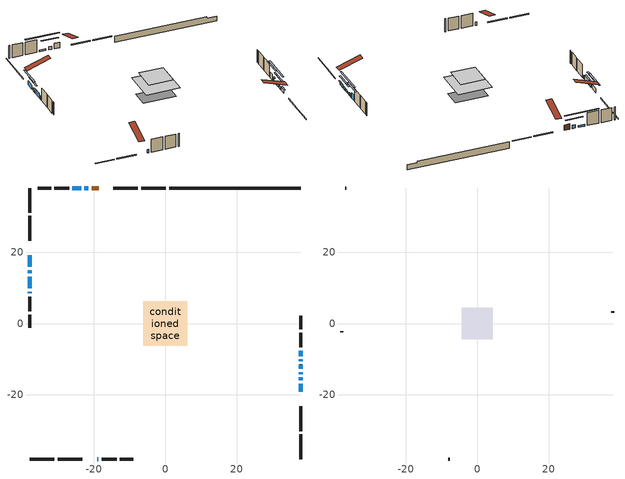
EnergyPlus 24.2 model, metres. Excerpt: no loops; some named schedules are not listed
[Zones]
conditioned space
 floor adiabatic (AdiabaticFloorConstruction): -6.2,-6.2 -6.2,6.2 6.2,6.2 6.2,-6.2 z3.36
 floor foundation (Slab1 construction): -6.01,-3.19 -6.01,3.19 6.01,3.19 6.01,-3.19 z-1.42
 wall outside (RimJoist1 construction): 0.19,37.94 -6.72,37.94 / -37.94,-37.94 -31.03,-37.94 / -37.94,37.94 -37.94,31.03 / 37.94,-37.94 37.94,-31.03 z0.92:1.22
 wall outside (RimJoist2 construction): -7.65,37.94 -14.55,37.94 / -30.1,-37.94 -23.2,-37.94 / -37.94,30.1 -37.94,23.2 / 37.94,-30.1 37.94,-23.2 z0.92:1.22
 wall outside (AdiabaticWallConstruction 1): -18.66,37.94 -20.64,37.94 z0.92:2.95
 wall outside (AdiabaticWallConstruction): 37.94,-19.09 37.94,-16.86 / 37.94,-10.55 37.94,-10.04 z0.92:2.06; 37.94,-15.93 37.94,-15.11 z0.92:1.89; 37.94,-14.19 37.94,-13.63 z0.92:1.84; -21.56,37.94 -22.64,37.94 / -37.94,14.92 -37.94,14 / -37.94,8.9 -37.94,8.49 / -19.1,-37.94 -18.69,-37.94 z0.92:2.14; -37.94,19.09 -37.94,15.84 / -37.94,13.07 -37.94,9.82 z0.92:2.55; 37.94,-12.7 37.94,-11.48 / -23.57,37.94 -26.01,37.94 z0.92:1.53; 37.94,-9.11 37.94,-7.59 z0.92:3
 wall outside (Wall1 construction): -26.93,37.94 -31.05,37.94 / -17.76,-37.94 -13.64,-37.94 / -37.94,7.56 -37.94,3.44 / 37.94,-6.66 37.94,-2.54 z0.92:5.8
 wall outside (Wall2 construction): -31.98,37.94 -35.71,37.94 / -12.72,-37.94 -8.99,-37.94 / -37.94,2.51 -37.94,-1.22 / 37.94,-1.61 37.94,2.12 z0.92:5.8
 wall foundation (FoundationWall1 construction): 1.12,37.94,-1.42 1.12,37.94,0.92 34.25,37.94,0.92 34.25,37.94,0.31 37.94,37.94,0.31 37.94,37.94,-1.42
 window (WindowConstruction): 37.94,-19.09 37.94,-16.86 z0.92:2.06
 window (WindowConstruction 5): 37.94,-15.93 37.94,-15.11 z0.92:1.89
 window (WindowConstruction 6): 37.94,-14.19 37.94,-13.63 z0.92:1.83
 window (WindowConstruction 7): -21.57,37.94 -22.64,37.94 z0.92:2.14
 window (WindowConstruction 8): -37.94,19.09 -37.94,15.84 z0.92:2.54
 window (WindowConstruction 11): 37.94,-12.7 37.94,-11.48 z0.92:1.53
 window (WindowConstruction 12): -23.57,37.94 -26.01,37.94 z0.92:1.53
 window (WindowConstruction 1): 37.94,-10.55 37.94,-10.04 z0.92:2.06
 window (WindowConstruction 2): -37.94,14.92 -37.94,14 z0.92:2.14
 window (WindowConstruction 3): -37.94,13.07 -37.94,9.82 z0.92:2.54
 window (WindowConstruction 9): -37.94,8.89 -37.94,8.49 z0.92:2.14
 window (WindowConstruction 10): -19.09,-37.94 -18.69,-37.94 z0.92:2.14
 window (WindowConstruction 4): 37.94,-9.11 37.94,-7.59 z0.92:3
 door (Door): -18.66,37.94 -20.64,37.94 z0.92:2.95
 ceiling adiabatic (AdiabaticFloorConstruction): 6.2,-6.2 6.2,6.2 -6.2,6.2 -6.2,-6.2 z3.36
attic - vented
 floor to conditioned space (Floor1 construction Reversed): -4.38,-4.38 -4.38,4.38 4.38,4.38 4.38,-4.38 z5.8
 wall outside (Wall3 construction): -36.64,37.94 -37.01,37.94 / -8.06,-37.94 -7.69,-37.94 / -37.94,-2.15 -37.94,-2.52 / 37.94,3.05 37.94,3.41 z0.92:5.8
 roof outside (Roof1 construction): -17.73,37.94,5.8 -17.73,29.4,8.64 -15.48,29.4,8.64 -15.48,37.94,5.8; -20.02,-37.94,5.8 -20.02,-29.4,8.64 -22.27,-29.4,8.64 -22.27,-37.94,5.8; -37.94,20.02,5.8 -29.4,20.02,8.64 -29.4,22.27,8.64 -37.94,22.27,5.8; 37.94,-20.02,5.8 29.4,-20.02,8.64 29.4,-22.27,8.64 37.94,-22.27,5.8
shading: 37.94,-16.66 37.94,-19.29 38.4,-19.29 38.4,-16.66 z2.26; 37.94,-12.47 37.94,-18.57 38.4,-18.57 38.4,-12.47 z4.53; 37.94,-10.99 37.94,-16.82 38.4,-16.82 38.4,-10.99 z4.47; -25.28,37.94 -18.93,37.94 -18.93,38.35 -25.28,38.35 z4.78; -37.94,13.2 -37.94,21.73 -38.4,21.73 -38.4,13.2 z5.18; 37.94,-6.43 37.94,-17.75 38.4,-17.75 38.4,-6.43 z6.58; -31.06,37.94 -18.52,37.94 -18.52,38.35 -31.06,38.35 z6.58; 37.94,-9.84 37.94,-10.75 38.4,-10.75 38.4,-9.84 z2.26; -37.94,11.36 -37.94,17.55 -38.4,17.55 -38.4,11.36 z4.78; -37.94,9.62 -37.94,13.27 -38.4,13.27 -38.4,9.62 z2.75; 37.94,-4.95 37.94,-11.75 38.4,-11.75 38.4,-4.95 z5.64
[Building]
Building 1: Terrain=Suburbs
[Site:Location]
Quebec Intl AP_QC: Latitude {deg}=46.8; Longitude {deg}=-71.38; Time Zone {hr}=-5; Elevation {m}=74; Keep Site Location Information=Yes
[Site:GroundTemperature:Shallow]
0.0108218, -2.24938, -2.43038, -1.3578, 2.94801, 7.23376, 10.9493, 13.303, 13.5029, 11.5886, 7.96783, 3.81355
[Site:WaterMainsTemperature]
Calculation Method=Schedule; Temperature Schedule=mains temperature schedule
[Material] Roughness=Rough; Thermal Absorptance=0.9
Name | Thickness {m} | Conductivity {W/m-K} | Density {kg/m3} | Specific Heat {J/kg-K} | Solar Absorptance | Visible Absorptance
asphalt or fiberglass shingles | 0.00635 | 0.162714 | 1121.4 | 1465.45 | 0.4 | 0.4
ceiling loosefill ins | 0.169333 | 0.0480833 | 16.02 | 1046.75 | 0.7 | 0.7
ceiling stud and cavity | 0.1397 | 0.137024 | 65.682 | 1177.47 | 0.7 | 0.7
concrete 4.0 in. | 0.1016 | 1.803125 | 2242.8 | 837.4 | 0.7 | 0.7
concrete 8.0 in. | 0.2032 | 1.803125 | 2242.8 | 837.4 | 0.7 | 0.7
door material | 0.04445 | 0.0451087 | 512.64 | 1214.23 | 0.7 | 0.7
exterior vertical ins | 0.0542606 | 0.029427 | 32.04 | 1214.23 | 0.7 | 0.7
floor covering | 0.0127 | 0.0433444 | 54.468 | 1339.84 | 0.6 | 0.6
floor rigid ins; wall rigid ins 1 | 0.512978 | 0.029427 | 32.04 | 1214.23 | 0.7 | 0.7
floor stud and cavity | 0.1397 | 1.75129 | 37.0049 | 1207.88 | 0.7 | 0.7
furniture material conditioned space 1 | 0.1524 | 0.115458 | 640.8 | 1214.23 | 0.6 | 0.6
gypsum board | 0.0127 | 0.160291 | 801 | 837.4 | 0.6 | 0.6
gypsum board 1 | 0.0127 | 0.160291 | 801 | 837.4 | 0.7 | 0.7
osb sheathing 0.5 in. | 0.0127 | 0.115458 | 512.64 | 1214.23 | 0.7 | 0.7
osb sheathing 0.75 in. | 0.01905 | 0.115458 | 512.64 | 1214.23 | 0.7 | 0.7
osb sheathing 2.0 in. | 0.0508 | 0.115458 | 512.64 | 1214.23 | 0.7 | 0.7
rim joist rigid ins; wall rigid ins | 0.051816 | 0.029427 | 32.04 | 1214.23 | 0.7 | 0.7
rim joist stud and cavity | 0.0508 | 0.0451784 | 125.044 | 1163.47 | 0.6 | 0.6
rim joist stud and cavity 1 | 0.0508 | 0.0461911 | 125.044 | 1163.47 | 0.6 | 0.6
wall stud and cavity | 0.1397 | 0.15346 | 139.0536 | 1170.24 | 0.7 | 0.7
wall stud and cavity 1 | 0.1397 | 0.153758 | 139.0536 | 1170.24 | 0.7 | 0.7
wall stud and cavity 2 | 0.0889 | 6.9971 | 50.32683 | 1063.81 | 0.6 | 0.6
wall stud and cavity 3 | 0.0889 | 0.380278 | 52.3479 | 1209.89 | 0.7 | 0.7
wall stud and cavity 4 | 0.0889 | 0.391764 | 83.0341 | 1211.67 | 0.7 | 0.7
wood siding | 0.0254 | 0.102417 | 544.68 | 1172.36 | 0.4 | 0.4
wood siding 1 | 0.00254 | 0.102417 | 544.68 | 1172.36 | 0.4 | 0.4
wood siding 2; wood siding 3; wood siding 4 | 0.0254 | 0.102417 | 544.68 | 1172.36 | 0.7 | 0.7
[WindowMaterial:SimpleGlazingSystem]
Name | U-Factor {W/m2-K} | Solar Heat Gain Coefficient
WindowMaterial | 2.78392 | 0.59
WindowMaterial 1 | 2.76689 | 0.49
WindowMaterial 2 | 2.78165 | 0.58
WindowMaterial 3 | 2.79244 | 0.64
WindowMaterial 4 | 2.79301 | 0.65
WindowMaterial 5 | 2.77597 | 0.55
WindowMaterial 6 | 2.765186 | 0.49
WindowMaterial 7 | 6.90558 | 0.69
WindowMaterial 8 | 6.779532 | 0.73
WindowMaterial 9 | 2.76916 | 0.49
[Construction]
AdiabaticFloorConstruction: floor stud and cavity, floor rigid ins, osb sheathing 0.75 in., floor covering
AdiabaticWallConstruction: wood siding 3, wall rigid ins 1, wall stud and cavity 3, gypsum board
AdiabaticWallConstruction 1: wood siding 4, wall rigid ins 1, wall stud and cavity 3, gypsum board
Door: door material
Floor1 construction Reversed: gypsum board, ceiling stud and cavity, ceiling loosefill ins
FoundationWall1 construction: concrete 8.0 in., gypsum board 1
furniture construction conditioned space 1: furniture material conditioned space 1
PartitionWallConstruction: gypsum board, wall stud and cavity 4, gypsum board
RimJoist1 construction: wood siding 2, osb sheathing 2.0 in., rim joist stud and cavity
RimJoist2 construction: wood siding 2, rim joist rigid ins, osb sheathing 2.0 in., rim joist stud and cavity 1
Roof1 construction: asphalt or fiberglass shingles
Slab1 construction: concrete 4.0 in.
Wall1 construction: wood siding, wall rigid ins, osb sheathing 0.5 in., wall stud and cavity, gypsum board
Wall2 construction: wood siding, wall rigid ins, osb sheathing 0.5 in., wall stud and cavity 1, gypsum board
Wall3 construction: wood siding 1, wall stud and cavity 2
WindowConstruction; WindowConstruction 7: WindowMaterial
WindowConstruction 1: WindowMaterial 1
WindowConstruction 10: WindowMaterial 8
WindowConstruction 11; WindowConstruction 12: WindowMaterial 9
WindowConstruction 2: WindowMaterial 2
WindowConstruction 3; WindowConstruction 8: WindowMaterial 3
WindowConstruction 4: WindowMaterial 4
WindowConstruction 5: WindowMaterial 5
WindowConstruction 6: WindowMaterial 6
WindowConstruction 9: WindowMaterial 7
[Zone] Multiplier=1; Part of Total Floor Area=Yes
Name | Volume {m3}
attic - vented | 35.4447
conditioned space | 587.2
[Space]
Name | Zone | Volume {m3}
attic - vented 1 | attic - vented | 35.4447
conditioned space 1 | conditioned space | 587.2
[ZoneInfiltration:EffectiveLeakageArea]
infil attic - vented 1: Zone or Space=attic - vented 1; Schedule=Always On Discrete; Effective Air Leakage Area {cm2}=2834.22; Stack Coefficient=0.000536926; Wind Coefficient=1.56559e-05
[ZoneMixing]
whole house fan mix: Zone or Space=attic - vented; Schedule=Always On Continuous; Design Flow Rate Calculation Method=Flow/Zone; Design Flow Rate {m3/s}=0; Source Zone or Space=conditioned space
[SurfaceProperty:ExposedFoundationPerimeter]
Slab1: Exposed Perimeter Calculation Method=TotalExposedPerimeter; Total Exposed Perimeter {m}=36.821
[InternalMass] Zone or ZoneList=conditioned space; Space or SpaceList=conditioned space 1
Name | Construction | Surface Area {m2}
furniture mass conditioned space 1 | furniture construction conditioned space 1 | 92.1201
partition wall mass | PartitionWallConstruction | 230.3
[Lights]
interior lighting: Zone or ZoneList or Space or SpaceList=conditioned space 1; Schedule=interior lighting schedule; Design Level Calculation Method=LightingLevel; Lighting Level {W}=343.2; Return Air Fraction=0; Fraction Radiant=0.6; Fraction Visible=0.2; Fraction Replaceable=1
[People]
occupants: Zone or ZoneList or Space or SpaceList=conditioned space 1; Number of People Schedule=occupants schedule; Number of People Calculation Method=People; Number of People=3; Fraction Radiant=0.314171; Sensible Heat Fraction=0.56303; Activity Level Schedule=occupants activity schedule; Carbon Dioxide Generation Rate {m3/s-W}=0; Enable ASHRAE 55 Comfort Warnings=No; Mean Radiant Temperature Calculation Type=EnclosureAveraged
[ElectricEquipment] Zone or ZoneList or Space or SpaceList=conditioned space 1; Design Level Calculation Method=EquipmentLevel
Name | Schedule | Design Level {W} | Fraction Latent | Fraction Radiant | Fraction Lost
clothes dryer | clothes dryer schedule | 140.772 | 0.015 | 0.081 | 0.85
clothes washer | clothes washer schedule | 32.1985 | 0.03 | 0.162 | 0.7
cooking range | cooking range schedule | 215.147 | 0.08 | 0.432 | 0.2
dishwasher | dishwasher schedule | 66.8632 | 0.3 | 0.18 | 0.4
fridge | fridge schedule | 72.9452 | 0 | 0.6 | 0
mech vent house fan | mech vent house fan schedule | 19.9167 | 0 | 0 | 0.5
mech vent house fan cfis | mech vent house fan cfis schedule | 0 | 0 | 0 | 0
mech vent range fan 0 | mech vent range fan 0 schedule | 57 | 0 | 0 | 1
misc plug loads | misc plug loads schedule | 494.7 | 0.045 | 0.513 | 0.1
whole house fan | Always On Discrete | 0 | 0 | 0 | 1
[OtherEquipment] Zone or ZoneList or Space or SpaceList=conditioned space 1; Design Level Calculation Method=EquipmentLevel
Name | Fuel Type | Schedule | Design Level {W} | Fraction Latent | Fraction Radiant | Fraction Lost
clothes dryer 1 | Electricity | clothes dryer schedule | 0 | 0.015 | 0.081 | 0.85
cooking range 1 | Electricity | cooking range schedule | 0 | 0.08 | 0.432 | 0.2
general water use latent | None | general water use schedule | 62.594 | 1 | 0 | 0
general water use sensible | None | general water use schedule | -61.6891 | 0 | 0.6 | 0
mech vent house fan latent load | None | Always On Discrete | 0 | 1 | 0 | 0
mech vent house fan sensible load | None | Always On Discrete | 0 | 0 | 0 | 0
water heater energy adjustment1 | Electricity | Always On Discrete | 0.01 | 0 | 0 | 1
[ZoneInfiltration:DesignFlowRate] Zone or ZoneList or Space or SpaceList=conditioned space 1; Schedule=Always On Discrete; Design Flow Rate Calculation Method=Flow/Zone; Design Flow Rate {m3/s}=0
infil flow; natural vent flow; whole house fan flow
[ZoneControl:Thermostat]
conditioned space Thermostat: Zone or ZoneList=conditioned space; Control Type Schedule=conditioned space Thermostat Schedule; Control 1=conditioned space temperature setpoint; Temperature Difference Between Cutout And Setpoint {deltaC}=0
[ZoneHVAC:Baseboard:Convective:Electric]
electric baseboard: Availability Schedule=Always On Discrete; Heating Design Capacity {W}=9792.38; Efficiency=1
[Zone equipment]
conditioned space: electric baseboard
[Foundation:Kiva]
Foundation Kiva 1: Initial Indoor Air Temperature {C}=18; Wall Height Above Grade {m}=0.920008; Wall Depth Below Slab {m}=0.2032; Custom Block Material Name 1=exterior vertical ins; Custom Block Depth 1 {m}=2.34001; Custom Block X Position 1 {m}=0.2159; Custom Block Z Position 1 {m}=0
[Foundation:Kiva:Settings]
Soil Conductivity {W/m-K}=0.849921; Soil Density {kg/m3}=1842.3; Soil Specific Heat {J/kg-K}=418.7; Ground Solar Absorptivity=0.9; Ground Thermal Absorptivity=0.9; Ground Surface Roughness {m}=0.03; Far-Field Width {m}=40; Deep-Ground Boundary Condition=ZeroFlux; Deep-Ground Depth {m}=40; Minimum Cell Dimension {m}=0.2; Maximum Cell Growth Coefficient=3; Simulation Timestep=Timestep
[Exterior:Lights]
exterior lighting: Schedule=exterior lighting schedule; Design Level {W}=75.6
[EnergyManagementSystem:GlobalVariable]
infil_program_Qfan
infil_program_Qinf
natural_vent_program_Qnv
natural_vent_program_Qwhf
[EnergyManagementSystem:Sensor]
Name | Output:Variable or Output:Meter Index Key | Output:Variable or Output:Meter
airflow_gain | infil flow | Infiltration Sensible Heat Gain Energy
airflow_gain_1 | natural vent flow | Infiltration Sensible Heat Gain Energy
airflow_gain_2 | whole house fan flow | Infiltration Sensible Heat Gain Energy
airflow_loss | infil flow | Infiltration Sensible Heat Loss Energy
airflow_loss_1 | natural vent flow | Infiltration Sensible Heat Loss Energy
airflow_loss_2 | whole house fan flow | Infiltration Sensible Heat Loss Energy
clg_load_cond |  | Cooling:EnergyTransfer:Zone:CONDITIONED SPACE
clg_sp_s; clg_sp_s_1 | cooling setpoint | Schedule Value
clothes_dryer_exhaust_0_sch_s | clothes dryer exhaust 0 schedule | Schedule Value
conditioned_space_clg_unmet_s | conditioned space | Zone Cooling Setpoint Not Met Time
conditioned_space_htg_unmet_s | conditioned space | Zone Heating Setpoint Not Met Time
cool_season | cooling season schedule | Schedule Value
fridge_tin_s | conditioned space | Zone Mean Air Temperature
htg_load_cond |  | Heating:EnergyTransfer:Zone:CONDITIONED SPACE
htg_sp_s; htg_sp_s_1 | heating setpoint | Schedule Value
ig_ee_conv | clothes dryer | Electric Equipment Convective Heating Energy
ig_ee_conv_2 | cooking range | Electric Equipment Convective Heating Energy
ig_ee_conv_4 | fridge | Electric Equipment Convective Heating Energy
ig_ee_conv_5 | misc plug loads | Electric Equipment Convective Heating Energy
ig_ee_conv_6 | whole house fan | Electric Equipment Convective Heating Energy
ig_ee_rad | clothes dryer | Electric Equipment Radiant Heating Energy
ig_ee_rad_2 | cooking range | Electric Equipment Radiant Heating Energy
ig_ee_rad_4 | fridge | Electric Equipment Radiant Heating Energy
ig_ee_rad_5 | misc plug loads | Electric Equipment Radiant Heating Energy
ig_ee_rad_6 | whole house fan | Electric Equipment Radiant Heating Energy
ig_lgt_conv | interior lighting | Lights Convective Heating Energy
ig_lgt_rad | interior lighting | Lights Radiant Heating Energy
ig_lgt_vis | interior lighting | Lights Visible Radiation Heating Energy
ig_oe_conv | clothes dryer 1 | Other Equipment Convective Heating Energy
ig_oe_conv_1 | cooking range 1 | Other Equipment Convective Heating Energy
ig_oe_conv_2 | general water use latent | Other Equipment Convective Heating Energy
ig_oe_conv_3 | general water use sensible | Other Equipment Convective Heating Energy
ig_oe_conv_4 | water heater energy adjustment1 | Other Equipment Convective Heating Energy
ig_oe_rad | clothes dryer 1 | Other Equipment Radiant Heating Energy
ig_oe_rad_1 | cooking range 1 | Other Equipment Radiant Heating Energy
ig_oe_rad_2 | general water use latent | Other Equipment Radiant Heating Energy
ig_oe_rad_3 | general water use sensible | Other Equipment Radiant Heating Energy
ig_oe_rad_4 | water heater energy adjustment1 | Other Equipment Radiant Heating Energy
ig_ppl_conv | occupants | People Convective Heating Energy
ig_ppl_rad | occupants | People Radiant Heating Energy
im_conv | furniture mass conditioned space 1 | Surface Inside Face Convection Heat Gain Energy
im_conv_1 | partition wall mass | Surface Inside Face Convection Heat Gain Energy
im_ig | furniture mass conditioned space 1 | Surface Inside Face Internal Gains Radiation Heat Gain Energy
im_ig_1 | partition wall mass | Surface Inside Face Internal Gains Radiation Heat Gain Energy
im_lgt | furniture mass conditioned space 1 | Surface Inside Face Lights Radiation Heat Gain Energy
im_lgt_1 | partition wall mass | Surface Inside Face Lights Radiation Heat Gain Energy
im_sol | furniture mass conditioned space 1 | Surface Inside Face Solar Radiation Heat Gain Energy
im_sol_1 | partition wall mass | Surface Inside Face Solar Radiation Heat Gain Energy
im_surf | furniture mass conditioned space 1 | Surface Inside Face Net Surface Thermal Radiation Heat Gain Energy
im_surf_1 | partition wall mass | Surface Inside Face Net Surface Thermal Radiation Heat Gain Energy
mech_vent_range_fan_0_sch_s | mech vent range fan 0 schedule | Schedule Value
mv_conv | mech vent house fan | Electric Equipment Convective Heating Energy
mv_conv_1 | mech vent house fan cfis | Electric Equipment Convective Heating Energy
mv_conv_2 | mech vent range fan 0 | Electric Equipment Convective Heating Energy
mv_conv_3 | mech vent house fan latent load | Other Equipment Convective Heating Energy
mv_conv_4 | mech vent house fan sensible load | Other Equipment Convective Heating Energy
mv_rad | mech vent house fan | Electric Equipment Radiant Heating Energy
mv_rad_1 | mech vent house fan cfis | Electric Equipment Radiant Heating Energy
mv_rad_2 | mech vent range fan 0 | Electric Equipment Radiant Heating Energy
mv_rad_3 | mech vent house fan latent load | Other Equipment Radiant Heating Energy
mv_rad_4 | mech vent house fan sensible load | Other Equipment Radiant Heating Energy
natural_vent_s | natural vent schedule | Schedule Value
out_pb_s |  | Site Outdoor Air Barometric Pressure
out_wt_s |  | Site Outdoor Air Humidity Ratio
site_vw_s |  | Site Wind Speed
ss_back_out | Window1 | Surface Window Shortwave from Zone Back Out Window Heat Transfer Rate
ss_back_out_1 | Window10 | Surface Window Shortwave from Zone Back Out Window Heat Transfer Rate
ss_back_out_10 | Window7 | Surface Window Shortwave from Zone Back Out Window Heat Transfer Rate
ss_back_out_11 | Window8 | Surface Window Shortwave from Zone Back Out Window Heat Transfer Rate
ss_back_out_12 | Window9 | Surface Window Shortwave from Zone Back Out Window Heat Transfer Rate
ss_back_out_2 | Window11 | Surface Window Shortwave from Zone Back Out Window Heat Transfer Rate
ss_back_out_3 | Window12 | Surface Window Shortwave from Zone Back Out Window Heat Transfer Rate
ss_back_out_4 | Window13 | Surface Window Shortwave from Zone Back Out Window Heat Transfer Rate
ss_back_out_5 | Window15 | Surface Window Shortwave from Zone Back Out Window Heat Transfer Rate
ss_back_out_6 | Window16 | Surface Window Shortwave from Zone Back Out Window Heat Transfer Rate
ss_back_out_7 | Window3 | Surface Window Shortwave from Zone Back Out Window Heat Transfer Rate
ss_back_out_8 | Window4 | Surface Window Shortwave from Zone Back Out Window Heat Transfer Rate
ss_back_out_9 | Window5 | Surface Window Shortwave from Zone Back Out Window Heat Transfer Rate
ss_conv | Door1 | Surface Inside Face Convection Heat Gain Energy
ss_conv_1 | Window1 | Surface Inside Face Convection Heat Gain Energy
ss_conv_10 | Window5 | Surface Inside Face Convection Heat Gain Energy
ss_conv_11 | Window7 | Surface Inside Face Convection Heat Gain Energy
ss_conv_12 | Window8 | Surface Inside Face Convection Heat Gain Energy
ss_conv_13 | Window9 | Surface Inside Face Convection Heat Gain Energy
ss_conv_2 | Window10 | Surface Inside Face Convection Heat Gain Energy
ss_conv_3 | Window11 | Surface Inside Face Convection Heat Gain Energy
ss_conv_4 | Window12 | Surface Inside Face Convection Heat Gain Energy
ss_conv_5 | Window13 | Surface Inside Face Convection Heat Gain Energy
ss_conv_6 | Window15 | Surface Inside Face Convection Heat Gain Energy
ss_conv_7 | Window16 | Surface Inside Face Convection Heat Gain Energy
ss_conv_8 | Window3 | Surface Inside Face Convection Heat Gain Energy
ss_conv_9 | Window4 | Surface Inside Face Convection Heat Gain Energy
ss_ig | Door1 | Surface Inside Face Internal Gains Radiation Heat Gain Energy
ss_ig_1 | Window1 | Surface Inside Face Internal Gains Radiation Heat Gain Energy
ss_ig_10 | Window5 | Surface Inside Face Internal Gains Radiation Heat Gain Energy
ss_ig_11 | Window7 | Surface Inside Face Internal Gains Radiation Heat Gain Energy
ss_ig_12 | Window8 | Surface Inside Face Internal Gains Radiation Heat Gain Energy
ss_ig_13 | Window9 | Surface Inside Face Internal Gains Radiation Heat Gain Energy
ss_ig_2 | Window10 | Surface Inside Face Internal Gains Radiation Heat Gain Energy
ss_ig_3 | Window11 | Surface Inside Face Internal Gains Radiation Heat Gain Energy
ss_ig_4 | Window12 | Surface Inside Face Internal Gains Radiation Heat Gain Energy
ss_ig_5 | Window13 | Surface Inside Face Internal Gains Radiation Heat Gain Energy
ss_ig_6 | Window15 | Surface Inside Face Internal Gains Radiation Heat Gain Energy
ss_ig_7 | Window16 | Surface Inside Face Internal Gains Radiation Heat Gain Energy
ss_ig_8 | Window3 | Surface Inside Face Internal Gains Radiation Heat Gain Energy
ss_ig_9 | Window4 | Surface Inside Face Internal Gains Radiation Heat Gain Energy
ss_lgt | Door1 | Surface Inside Face Lights Radiation Heat Gain Energy
ss_sol | Door1 | Surface Inside Face Solar Radiation Heat Gain Energy
ss_surf | Door1 | Surface Inside Face Net Surface Thermal Radiation Heat Gain Energy
ss_surf_1 | Window1 | Surface Inside Face Net Surface Thermal Radiation Heat Gain Energy
ss_surf_10 | Window5 | Surface Inside Face Net Surface Thermal Radiation Heat Gain Energy
ss_surf_11 | Window7 | Surface Inside Face Net Surface Thermal Radiation Heat Gain Energy
ss_surf_12 | Window8 | Surface Inside Face Net Surface Thermal Radiation Heat Gain Energy
ss_surf_13 | Window9 | Surface Inside Face Net Surface Thermal Radiation Heat Gain Energy
ss_surf_2 | Window10 | Surface Inside Face Net Surface Thermal Radiation Heat Gain Energy
ss_surf_3 | Window11 | Surface Inside Face Net Surface Thermal Radiation Heat Gain Energy
ss_surf_4 | Window12 | Surface Inside Face Net Surface Thermal Radiation Heat Gain Energy
ss_surf_5 | Window13 | Surface Inside Face Net Surface Thermal Radiation Heat Gain Energy
ss_surf_6 | Window15 | Surface Inside Face Net Surface Thermal Radiation Heat Gain Energy
ss_surf_7 | Window16 | Surface Inside Face Net Surface Thermal Radiation Heat Gain Energy
ss_surf_8 | Window3 | Surface Inside Face Net Surface Thermal Radiation Heat Gain Energy
ss_surf_9 | Window4 | Surface Inside Face Net Surface Thermal Radiation Heat Gain Energy
ss_trans_in | Window1 | Surface Window Transmitted Solar Radiation Rate
ss_trans_in_1 | Window10 | Surface Window Transmitted Solar Radiation Rate
ss_trans_in_10 | Window7 | Surface Window Transmitted Solar Radiation Rate
ss_trans_in_11 | Window8 | Surface Window Transmitted Solar Radiation Rate
ss_trans_in_12 | Window9 | Surface Window Transmitted Solar Radiation Rate
ss_trans_in_2 | Window11 | Surface Window Transmitted Solar Radiation Rate
ss_trans_in_3 | Window12 | Surface Window Transmitted Solar Radiation Rate
ss_trans_in_4 | Window13 | Surface Window Transmitted Solar Radiation Rate
ss_trans_in_5 | Window15 | Surface Window Transmitted Solar Radiation Rate
ss_trans_in_6 | Window16 | Surface Window Transmitted Solar Radiation Rate
ss_trans_in_7 | Window3 | Surface Window Transmitted Solar Radiation Rate
ss_trans_in_8 | Window4 | Surface Window Transmitted Solar Radiation Rate
ss_trans_in_9 | Window5 | Surface Window Transmitted Solar Radiation Rate
ss_trans_out | Window1 | Surface Inside Face Initial Transmitted Diffuse Transmitted Out Window Solar Radiation Rate
ss_trans_out_1 | Window10 | Surface Inside Face Initial Transmitted Diffuse Transmitted Out Window Solar Radiation Rate
ss_trans_out_10 | Window7 | Surface Inside Face Initial Transmitted Diffuse Transmitted Out Window Solar Radiation Rate
ss_trans_out_11 | Window8 | Surface Inside Face Initial Transmitted Diffuse Transmitted Out Window Solar Radiation Rate
ss_trans_out_12 | Window9 | Surface Inside Face Initial Transmitted Diffuse Transmitted Out Window Solar Radiation Rate
ss_trans_out_2 | Window11 | Surface Inside Face Initial Transmitted Diffuse Transmitted Out Window Solar Radiation Rate
ss_trans_out_3 | Window12 | Surface Inside Face Initial Transmitted Diffuse Transmitted Out Window Solar Radiation Rate
ss_trans_out_4 | Window13 | Surface Inside Face Initial Transmitted Diffuse Transmitted Out Window Solar Radiation Rate
ss_trans_out_5 | Window15 | Surface Inside Face Initial Transmitted Diffuse Transmitted Out Window Solar Radiation Rate
ss_trans_out_6 | Window16 | Surface Inside Face Initial Transmitted Diffuse Transmitted Out Window Solar Radiation Rate
